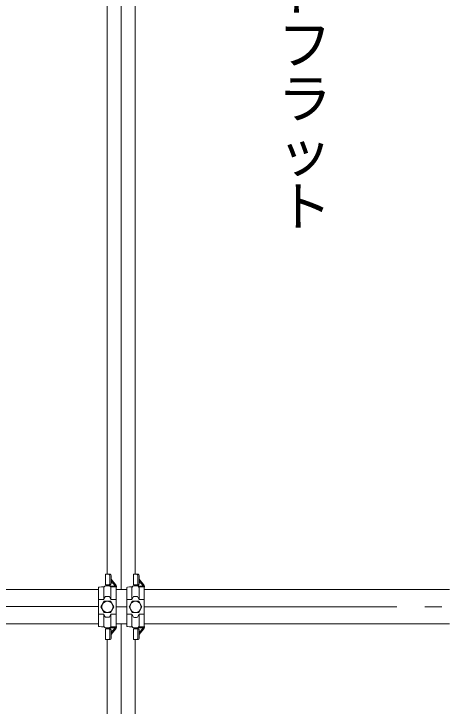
# Model space of a CAD drawing. Units: millimetres, scale not verified. Extents: x -10062 to 10062, y -6938 to 6938.
# Drawn here: x 3550 to 4162, y -2012 to -1025 of the extents above; entities that cross this region are included whole.
import ezdxf
from ezdxf.enums import TextEntityAlignment as Align

# ---------------------------------------------------------------- set-up
doc = ezdxf.new("R2010")
doc.units = ezdxf.units.MM
doc.header["$LTSCALE"] = 40
doc.linetypes.add('DASHED1', pattern=[1.8, 1.2, -0.6])
doc.linetypes.add('DOUBLE_CHAIN2', pattern=[12.8, 9, -1, 0.6, -0.6, 0.6, -1])
for name, color, linetype, lineweight in [('0-1_(3m)標準ｱﾄﾞﾌﾗッﾄ', 4, 'Continuous', 5), ('1-3_KANAGU', 2, 'Continuous', 9), ('1-B_仮囲い', 7, 'Continuous', 9)]:
    doc.layers.add(name, color=color, linetype=linetype, lineweight=lineweight)
doc.styles.add('@ＭＳ ゴシック', font='')
doc.styles.get('@ＭＳ ゴシック').set_extended_font_data('@MS Gothic')

msp = doc.modelspace()

# ---------------------------------------------------------------- linework, layer by layer
at = {"layer": '0-1_(3m)標準ｱﾄﾞﾌﾗッﾄ', "color": 7, "lineweight": 9}
for p, q in [((3702.81, -544.76), (3702.81, -1845.88)), ((3682.81, -566.87), (3682.81, -1824.1)), ((3722.81, -566.92), (3722.81, -1824.15)), ((3702.81, -1894.76), (3702.81, -3195.86)), ((3682.81, -1916.92), (3682.81, -3174.05)), ((3722.81, -1916.97), (3722.81, -3174.1))]:
    msp.add_line(p, q, dxfattribs=at)
at = {"layer": '1-3_KANAGU'}
for p, q in [((3680.51, -1824.1), (3687.12, -1824.1)), ((3680.51, -1839.3), (3680.51, -1824.1)), ((3720.51, -1824.15), (3727.12, -1824.15)), ((3720.51, -1839.35), (3720.51, -1824.15)), ((3686.91, -1826.1), (3686.91, -1829.02)), ((3688.54, -1826.1), (3688.54, -1830.97)), ((3695.02, -1838.76), (3688.54, -1830.97)), ((3694.29, -1840.64), (3688.54, -1833.73)), ((3726.91, -1826.15), (3726.91, -1829.07)), ((3728.54, -1826.15), (3728.54, -1831.03)), ((3735.02, -1838.82), (3728.54, -1831.03)), ((3734.29, -1840.7), (3728.54, -1833.79)), ((3670.91, -1898.36), (3670.91, -1842.65)), ((3674.84, -1842.15), (3679.04, -1841.9)), ((3678.41, -1842.92), (3678.41, -1860.04)), ((3679.81, -1841.14), (3678.72, -1842.2)), ((3680.51, -1839.3), (3681.02, -1839.3)), ((3682.79, -1840.13), (3693.69, -1840.84)), ((3687.01, -1841.14), (3688.1, -1842.2)), ((3687.07, -1841.21), (3695.28, -1841.74)), ((3687.96, -1842.07), (3695.91, -1842.58)), ((3688.41, -1842.92), (3688.41, -1860.04)), ((3695.91, -1898.39), (3695.91, -1842.58)), ((3710.91, -1898.41), (3710.91, -1842.71)), ((3714.84, -1842.21), (3719.04, -1841.95)), ((3718.41, -1842.98), (3718.41, -1860.1)), ((3719.81, -1841.2), (3718.72, -1842.26)), ((3720.51, -1839.35), (3721.02, -1839.35)), ((3722.79, -1840.19), (3733.69, -1840.89)), ((3727.01, -1841.2), (3728.1, -1842.26)), ((3727.07, -1841.26), (3735.28, -1841.8)), ((3727.96, -1842.12), (3735.91, -1842.64)), ((3728.41, -1842.98), (3728.41, -1860.1)), ((3735.91, -1898.45), (3735.91, -1842.64)), ((3670.91, -1860.04), (3678.41, -1860.04)), ((3679.94, -1856.73), (3678.41, -1860.04)), ((3681.76, -1855.57), (3685.06, -1855.57)), ((3710.91, -1860.1), (3718.41, -1860.1)), ((3719.94, -1856.78), (3718.41, -1860.1)), ((3721.76, -1855.62), (3725.06, -1855.62)), ((3670.91, -1880.97), (3678.41, -1880.97)), ((3679.94, -1884.28), (3678.41, -1880.97)), ((3678.41, -1898.08), (3678.41, -1880.97)), ((3688.41, -1898.08), (3688.41, -1880.97)), ((3710.91, -1881.03), (3718.41, -1881.03)), ((3719.94, -1884.34), (3718.41, -1881.03)), ((3718.41, -1898.14), (3718.41, -1881.03)), ((3728.41, -1898.14), (3728.41, -1881.03)), ((3681.76, -1885.44), (3685.06, -1885.44)), ((3721.76, -1885.5), (3725.06, -1885.5)), ((3674.84, -1898.86), (3679.04, -1899.11)), ((3679.81, -1899.86), (3678.72, -1898.8)), ((3680.51, -1901.71), (3681.02, -1901.71)), ((3680.51, -1901.71), (3680.51, -1916.92)), ((3682.79, -1900.88), (3693.69, -1900.18)), ((3687.01, -1899.86), (3688.1, -1898.8)), ((3687.07, -1899.8), (3695.28, -1899.27)), ((3687.96, -1898.94), (3695.91, -1898.43)), ((3694.29, -1900.37), (3688.54, -1907.28)), ((3695.02, -1902.25), (3688.54, -1910.04)), ((3714.84, -1898.91), (3719.04, -1899.17)), ((3719.81, -1899.92), (3718.72, -1898.86)), ((3720.51, -1901.77), (3721.02, -1901.77)), ((3720.51, -1901.77), (3720.51, -1916.97)), ((3722.79, -1900.94), (3733.69, -1900.23)), ((3727.01, -1899.92), (3728.1, -1898.86)), ((3727.07, -1899.86), (3735.28, -1899.33)), ((3727.96, -1899), (3735.91, -1898.48)), ((3734.29, -1900.43), (3728.54, -1907.34)), ((3735.02, -1902.31), (3728.54, -1910.1)), ((3686.91, -1914.92), (3686.91, -1911.99)), ((3688.54, -1914.92), (3688.54, -1910.04)), ((3726.91, -1914.97), (3726.91, -1912.05)), ((3728.54, -1914.97), (3728.54, -1910.1)), ((3680.51, -1916.92), (3687.12, -1916.92)), ((3720.51, -1916.97), (3727.12, -1916.97))]:
    msp.add_line(p, q, dxfattribs=at)
at = {"layer": '1-3_KANAGU', "linetype": 'DASHED1'}
for p, q in [((3686.91, -1829.02), (3686.91, -1837.3)), ((3688.54, -1830.97), (3688.54, -1837.3)), ((3726.91, -1829.07), (3726.91, -1837.35)), ((3728.54, -1831.03), (3728.54, -1837.35)), ((3681.02, -1839.3), (3687.12, -1839.3)), ((3721.02, -1839.35), (3727.12, -1839.35)), ((3681.02, -1901.71), (3687.12, -1901.71)), ((3686.91, -1911.99), (3686.91, -1903.71)), ((3688.54, -1910.04), (3688.54, -1903.71)), ((3721.02, -1901.77), (3727.12, -1901.77)), ((3726.91, -1912.05), (3726.91, -1903.77)), ((3728.54, -1910.1), (3728.54, -1903.77))]:
    msp.add_line(p, q, dxfattribs=at)
at = {"layer": '1-3_KANAGU', "color": 4, "lineweight": 5}
for p, q in [((3674.21, -1870.5), (3678.81, -1862.54)), ((3678.81, -1862.54), (3688.01, -1862.54)), ((3688.01, -1862.54), (3692.61, -1870.5)), ((3714.21, -1870.56), (3718.81, -1862.59)), ((3718.81, -1862.59), (3728.01, -1862.59)), ((3728.01, -1862.59), (3732.61, -1870.56)), ((3678.81, -1878.47), (3674.21, -1870.5)), ((3692.61, -1870.5), (3688.01, -1878.47)), ((3718.81, -1878.53), (3714.21, -1870.56)), ((3732.61, -1870.56), (3728.01, -1878.53)), ((3688.01, -1878.47), (3678.81, -1878.47)), ((3728.01, -1878.53), (3718.81, -1878.53))]:
    msp.add_line(p, q, dxfattribs=at)
at = {"layer": '1-3_KANAGU'}
for points in [[(3686.88, -1856.73), (3688.41, -1860.04), (3695.91, -1860.04)], [(3726.88, -1856.78), (3728.41, -1860.1), (3735.91, -1860.1)], [(3686.88, -1884.28), (3688.41, -1880.97), (3695.91, -1880.97)], [(3726.88, -1884.34), (3728.41, -1881.03), (3735.91, -1881.03)]]:
    msp.add_lwpolyline(points, dxfattribs=at)
at = {"layer": '1-3_KANAGU', "color": 4, "lineweight": 5}
for centre in [(3683.41, -1870.5), (3723.41, -1870.56)]:
    msp.add_circle(centre, 7.97, dxfattribs=at)
at = {"layer": '1-3_KANAGU'}
for centre, radius, start, end in [((3679.41, -1842.92), 1, 134.006, 180), ((3681.41, -1842.8), 2.3, 93.937, 134.006), ((3681.02, -1840.53), 1.24, 2.469, 90), ((3685.41, -1842.8), 2.3, 45.994, 89.995), ((3687.41, -1842.92), 1, 0, 45.994), ((3719.41, -1842.98), 1, 134.006, 180), ((3721.41, -1842.86), 2.3, 93.937, 134.006), ((3721.02, -1840.59), 1.24, 2.469, 90), ((3725.41, -1842.86), 2.3, 45.994, 89.995), ((3727.41, -1842.98), 1, 0, 45.994), ((3681.76, -1857.57), 2, 90, 155.142), ((3685.06, -1857.57), 2, 24.858, 90), ((3721.76, -1857.62), 2, 90, 155.142), ((3725.06, -1857.62), 2, 24.858, 90), ((3681.76, -1883.44), 2, 204.858, 270), ((3685.06, -1883.44), 2, 270, 335.142), ((3721.76, -1883.5), 2, 204.858, 270), ((3725.06, -1883.5), 2, 270, 335.142), ((3679.41, -1898.08), 1, 180, 225.994), ((3681.41, -1898.21), 2.3, 225.994, 266.063), ((3681.02, -1900.48), 1.24, 270, 357.531), ((3685.41, -1898.21), 2.3, 270.005, 314.006), ((3687.41, -1898.08), 1, 314.006, 0), ((3719.41, -1898.14), 1, 180, 225.994), ((3721.41, -1898.27), 2.3, 225.994, 266.063), ((3721.02, -1900.53), 1.24, 270, 357.531), ((3725.41, -1898.27), 2.3, 270.005, 314.006), ((3727.41, -1898.14), 1, 314.006, 0)]:
    msp.add_arc(centre, radius, start, end, dxfattribs=at)
for centre, major_axis, ratio, start_param, end_param in [((3685.5, -1826.1), (0, 2), 0.707001, 4.712389, 6.283185), ((3687.12, -1826.1), (0, 2), 0.707001, 4.712389, 6.283185), ((3725.5, -1826.15), (0, 2), 0.707001, 4.712389, 6.283185), ((3727.12, -1826.15), (0, 2), 0.707001, 4.712389, 6.283185), ((3700.91, -1842.65), (-30, 0), 0.033603, 5.765587, 6.283185), ((3683.41, -1840.57), (-2.93, 0), 0.034045, 3.960841, 5.540429), ((3694.16, -1840.83), (1.74, -1.85), 0.087542, 0, 1.591424), ((3692.08, -1840.43), (3.75, -3.22), 0.663063, 0.040152, 1.33633), ((3740.91, -1842.71), (-30, 0), 0.033603, 5.765587, 6.283185), ((3723.41, -1840.63), (-2.93, 0), 0.034045, 3.960841, 5.540429), ((3734.16, -1840.88), (1.74, -1.85), 0.087542, 0, 1.591424), ((3732.08, -1840.48), (3.75, -3.22), 0.663063, 0.040152, 1.33633), ((3700.91, -1898.36), (-30, 0), 0.033604, 6.283185, 6.800777), ((3683.41, -1900.44), (-2.93, 0), 0.034055, 0.742708, 2.322385), ((3694.16, -1900.18), (1.74, 1.85), 0.087549, 4.691762, 6.283185), ((3692.08, -1900.58), (3.75, 3.22), 0.663063, 4.946855, 6.243033), ((3740.91, -1898.41), (-30, 0), 0.033604, 6.283185, 6.800777), ((3723.41, -1900.49), (-2.93, 0), 0.034055, 0.742708, 2.322385), ((3734.16, -1900.24), (1.74, 1.85), 0.087549, 4.691762, 6.283185), ((3732.08, -1900.64), (3.75, 3.22), 0.663063, 4.946855, 6.243033), ((3685.5, -1914.92), (0, 2), 0.707001, 3.141593, 4.712389), ((3687.12, -1914.92), (0, 2), 0.707001, 3.141593, 4.712389), ((3725.5, -1914.97), (0, 2), 0.707001, 3.141593, 4.712389), ((3727.12, -1914.97), (0, 2), 0.707001, 3.141593, 4.712389)]:
    msp.add_ellipse(centre, major_axis=major_axis, ratio=ratio, start_param=start_param, end_param=end_param, dxfattribs=at)
at = {"layer": '1-3_KANAGU', "linetype": 'DASHED1'}
for centre, start_param, end_param in [((3685.5, -1837.3), 3.141593, 4.712389), ((3687.12, -1837.3), 3.141593, 4.712389), ((3725.5, -1837.35), 3.141593, 4.712389), ((3727.12, -1837.35), 3.141593, 4.712389), ((3685.5, -1903.71), 4.712389, 6.283185), ((3687.12, -1903.71), 4.712389, 6.283185), ((3725.5, -1903.77), 4.712389, 6.283185), ((3727.12, -1903.77), 4.712389, 6.283185)]:
    msp.add_ellipse(centre, major_axis=(0, 2), ratio=0.707001, start_param=start_param, end_param=end_param, dxfattribs=at)
at = {"layer": '1-B_仮囲い'}
for p, q in [((3434.03, -1845.9), (3670.91, -1845.9)), ((3695.91, -1845.91), (3710.91, -1845.91)), ((3735.91, -1845.91), (4170.91, -1845.91)), ((3434.03, -1894.75), (3670.91, -1894.75)), ((3695.91, -1894.76), (3710.91, -1894.76)), ((3735.91, -1894.76), (4170.91, -1894.76))]:
    msp.add_line(p, q, dxfattribs=at)
at = {"layer": '1-B_仮囲い', "linetype": 'DOUBLE_CHAIN2'}
for p, q in [((3527.01, -1870.19), (3670.91, -1870.19)), ((3695.91, -1870.49), (3710.91, -1870.49)), ((3735.91, -1870.54), (4170.91, -1870.54))]:
    msp.add_line(p, q, dxfattribs=at)

# ---------------------------------------------------------------- texts
at = {"layer": '1-B_仮囲い', "style": '@ＭＳ ゴシック'}
msp.add_text('アドフラット', height=56.3, rotation=270, dxfattribs=at).set_placement((3918.54, -876.32), align=Align.BOTTOM_LEFT)

doc.saveas('drawing.dxf')
